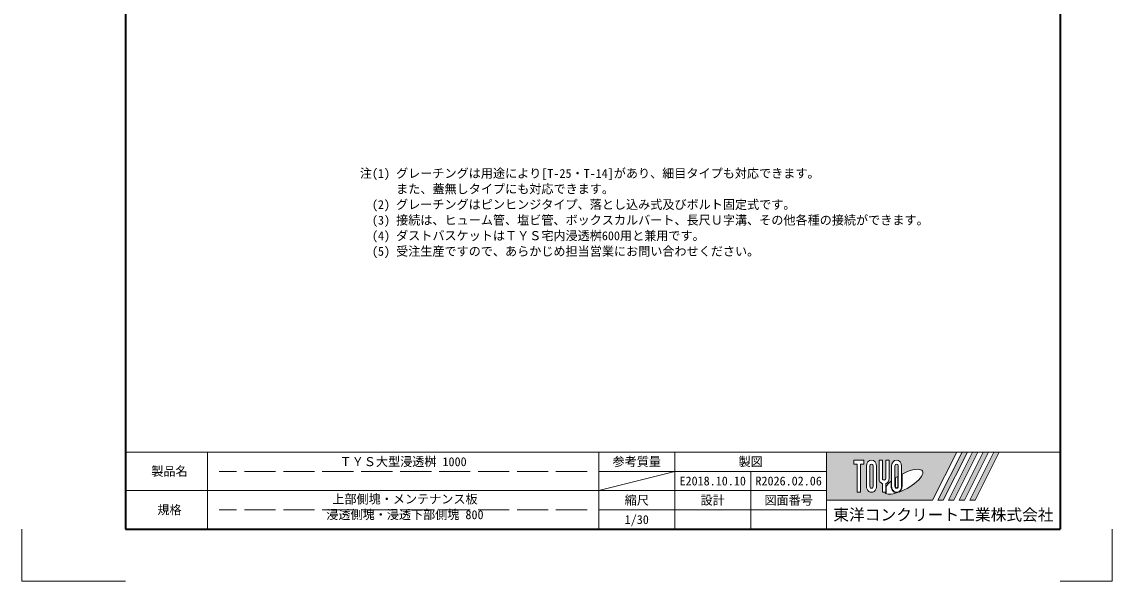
# Model space of a CAD drawing. Units: millimetres at full size, sheet at 1:30; details may follow other scales. Extents: x 19038 to 49388, y -43687 to -27642.
# Drawn here: x 43088 to 49388, y -43687 to -40457 of the extents above; entities that cross this region are included whole.
import ezdxf
from ezdxf.enums import TextEntityAlignment as Align

# ---------------------------------------------------------------- set-up
doc = ezdxf.new("R2010")
doc.units = ezdxf.units.MM
doc.header["$LTSCALE"] = 30
doc.linetypes.add('DASHED', pattern=[7.5, 6, -1.5])
for name, color, linetype, lineweight in [('0_2', 7, 'Continuous', 9), ('Defpoints_3', 7, 'Continuous', 13), ('図枠', 7, 'Continuous', 5)]:
    doc.layers.add(name, color=color, linetype=linetype, lineweight=lineweight)
doc.styles.add('ＭＳ ゴシック', font='')
doc.styles.get('ＭＳ ゴシック').set_extended_font_data('MS Gothic')

msp = doc.modelspace()

# ---------------------------------------------------------------- hatches: boundary and pattern name
at = {"layer": '図枠'}
h = msp.add_hatch(color=256, dxfattribs=at)
h.paths.add_polyline_path([(47737.99, -42941.21), (47737.99, -43219.65), (48350.56, -43219.65), (48489.78, -42941.21)])
edge = h.paths.add_edge_path(flags=16)
edge.add_ellipse((48182.75, -43112.61), major_axis=(109.09, 61.06), ratio=0.3471473, start_angle=-144.311216, end_angle=72.189903, ccw=False)
edge.add_ellipse((48142.35, -43138.97), major_axis=(0, 37.12), ratio=0.8463542, start_angle=-160.703457, end_angle=-90)
edge.add_line((48173.77, -43138.97), (48173.77, -43068.2))
edge = h.paths.add_edge_path(flags=16)
edge.add_ellipse((48142.35, -43021.88), major_axis=(0, 34.27), ratio=0.8463542, start_angle=-90, end_angle=90, ccw=False)
edge.add_line((48171.36, -43021.88), (48171.36, -43138.97))
edge.add_ellipse((48142.35, -43138.97), major_axis=(0, 34.27), ratio=0.8463542, start_angle=90, end_angle=-90, ccw=False)
edge.add_line((48113.35, -43138.97), (48113.35, -43021.88))
edge = h.paths.add_edge_path(flags=16)
edge.add_line((48152.02, -43021.88), (48152.02, -43138.97))
edge.add_ellipse((48142.35, -43138.97), major_axis=(0, 11.42), ratio=0.8463542, start_angle=90, end_angle=-90, ccw=False)
edge.add_line((48132.68, -43138.97), (48132.68, -43021.88))
edge.add_ellipse((48142.35, -43021.88), major_axis=(0, 11.42), ratio=0.8463542, start_angle=-90, end_angle=90, ccw=False)
edge = h.paths.add_edge_path(flags=16)
edge.add_line((48149.6, -43081.73), (48149.6, -43138.97))
edge.add_ellipse((48142.35, -43138.97), major_axis=(0, 8.57), ratio=0.8463542, start_angle=90, end_angle=-90, ccw=False)
edge.add_line((48135.1, -43138.97), (48135.1, -43091.1))
edge.add_ellipse((48182.75, -43112.61), major_axis=(109.09, 61.06), ratio=0.3471473, start_angle=107.791742, end_angle=126.471319, ccw=False)
edge = h.paths.add_edge_path(flags=16)
edge.add_line((48098.85, -42987.61), (48098.85, -43092.56))
edge.add_ellipse((48069.84, -43092.56), major_axis=(0, 34.27), ratio=0.8463542, start_angle=-163.341167, end_angle=-90, ccw=False)
edge.add_line((48079.51, -43124.87), (48079.51, -43173.24))
edge.add_line((48079.51, -43173.24), (48060.17, -43173.24))
edge.add_line((48060.17, -43173.24), (48060.17, -43124.87))
edge.add_ellipse((48069.84, -43092.56), major_axis=(0, 34.27), ratio=0.8463542, start_angle=90, end_angle=163.341167, ccw=False)
edge.add_line((48040.84, -43092.56), (48040.84, -42987.61))
edge.add_line((48040.84, -42987.61), (48060.17, -42987.61))
edge.add_line((48060.17, -42987.61), (48060.17, -43092.56))
edge.add_ellipse((48069.84, -43092.56), major_axis=(0, 11.42), ratio=0.8463542, start_angle=90, end_angle=-90)
edge.add_line((48079.51, -43092.56), (48079.51, -42987.61))
edge.add_line((48079.51, -42987.61), (48098.85, -42987.61))
edge = h.paths.add_edge_path(flags=16)
edge.add_line((48110.93, -43109.42), (48110.93, -43138.97))
edge.add_ellipse((48142.35, -43138.97), major_axis=(0, 37.12), ratio=0.8463542, start_angle=90, end_angle=-171.54427)
edge.add_ellipse((48182.75, -43112.61), major_axis=(109.09, 61.06), ratio=0.3471473, start_angle=-178.649536, end_angle=-148.292442, ccw=False)
edge.add_line((48075.34, -43176.1), (48081.93, -43176.1))
edge.add_line((48081.93, -43176.1), (48081.93, -43139.9))
edge.add_ellipse((48182.75, -43112.61), major_axis=(109.09, 61.06), ratio=0.3471473, start_angle=148.21912, end_angle=165.908122, ccw=False)
edge = h.paths.add_edge_path(flags=16)
edge.add_ellipse((47997.33, -43021.88), major_axis=(0, 34.27), ratio=0.8463542, start_angle=-90, end_angle=90, ccw=False)
edge.add_line((48026.34, -43021.88), (48026.34, -43138.97))
edge.add_ellipse((47997.33, -43138.97), major_axis=(0, 34.27), ratio=0.8463542, start_angle=90, end_angle=-90, ccw=False)
edge.add_line((47968.33, -43138.97), (47968.33, -43021.88))
edge = h.paths.add_edge_path(flags=16)
edge.add_line((48007, -43021.88), (48007, -43138.97))
edge.add_ellipse((47997.33, -43138.97), major_axis=(0, 11.42), ratio=0.8463542, start_angle=90, end_angle=-90, ccw=False)
edge.add_line((47987.66, -43138.97), (47987.66, -43021.88))
edge.add_ellipse((47997.33, -43021.88), major_axis=(0, 11.42), ratio=0.8463542, start_angle=-90, end_angle=90, ccw=False)
h.paths.add_polyline_path([(47953.83, -42987.61), (47953.83, -43010.46), (47934.49, -43010.46), (47934.49, -43173.24), (47915.15, -43173.24), (47915.15, -43010.46), (47895.82, -43010.46), (47895.82, -42987.61)], flags=16)
for points in [[(48381.19, -43219.65), (48411.81, -43219.65), (48551.03, -42941.21), (48520.4, -42941.21)], [(48612.29, -42941.21), (48581.66, -42941.21), (48442.44, -43219.65), (48473.07, -43219.65)], [(48673.54, -42941.21), (48642.92, -42941.21), (48503.7, -43219.65), (48534.33, -43219.65)], [(48734.8, -42941.21), (48704.17, -42941.21), (48564.95, -43219.65), (48595.58, -43219.65)]]:
    msp.add_hatch(color=256, dxfattribs=at).paths.add_polyline_path(points)

# ---------------------------------------------------------------- linework, layer by layer
at = {"layer": '0_2', "lineweight": 13}
msp.add_line((46421.74, -43163.96), (46860.49, -43052.58), dxfattribs=at)
at = {"layer": 'Defpoints_3'}
for p, q in [((43087.99, -43386.71), (43087.99, -43686.71)), ((49387.99, -43386.71), (49387.99, -43686.71)), ((43687.99, -43686.71), (43087.99, -43686.71)), ((49087.99, -43686.71), (49387.99, -43686.71))]:
    msp.add_line(p, q, dxfattribs=at)
at = {"layer": '図枠', "lineweight": 40}
for p, q in [((43687.99, -35076.71), (43687.99, -43386.71)), ((49087.99, -35076.71), (49087.99, -43386.71)), ((43687.99, -43386.71), (49087.99, -43386.71))]:
    msp.add_line(p, q, dxfattribs=at)
at = {"layer": '図枠', "lineweight": 13}
for p, q in [((49087.99, -42941.21), (43687.99, -42941.21)), ((44160.49, -43386.71), (44160.49, -42941.21)), ((46421.74, -43386.71), (46421.74, -42941.21)), ((46860.49, -43386.71), (46860.49, -42941.21)), ((47737.99, -43386.71), (47737.99, -42941.21)), ((47737.99, -43052.58), (46421.74, -43052.58)), ((47299.24, -43386.71), (47299.24, -43052.58)), ((47737.99, -43163.96), (43687.99, -43163.96)), ((47737.99, -43275.33), (46421.74, -43275.33))]:
    msp.add_line(p, q, dxfattribs=at)
at = {"layer": '図枠'}
for p, q in [((47737.99, -42941.21), (48489.78, -42941.21)), ((48489.78, -42941.21), (48350.56, -43219.65)), ((48520.4, -42941.21), (48381.19, -43219.65)), ((48551.03, -42941.21), (48411.81, -43219.65)), ((48581.66, -42941.21), (48442.44, -43219.65)), ((48612.29, -42941.21), (48473.07, -43219.65)), ((48642.92, -42941.21), (48503.7, -43219.65)), ((48520.4, -42941.21), (48551.03, -42941.21)), ((48673.54, -42941.21), (48534.33, -43219.65)), ((48704.17, -42941.21), (48564.95, -43219.65)), ((48581.66, -42941.21), (48612.29, -42941.21)), ((48734.8, -42941.21), (48595.58, -43219.65)), ((48642.92, -42941.21), (48673.54, -42941.21)), ((48704.17, -42941.21), (48734.8, -42941.21)), ((47895.82, -42987.61), (47895.82, -43010.46)), ((47895.82, -42987.61), (47953.83, -42987.61)), ((47915.15, -43010.46), (47895.82, -43010.46)), ((47915.15, -43010.46), (47915.15, -43173.24)), ((47934.49, -43010.46), (47934.49, -43173.24)), ((47953.83, -43010.46), (47934.49, -43010.46)), ((47953.83, -42987.61), (47953.83, -43010.46)), ((47968.33, -43021.88), (47968.33, -43138.97)), ((47987.66, -43138.97), (47987.66, -43021.88)), ((48007, -43021.88), (48007, -43138.97)), ((48026.34, -43138.97), (48026.34, -43021.88)), ((48040.84, -42987.61), (48060.17, -42987.61)), ((48040.84, -43092.56), (48040.84, -42987.61)), ((48060.17, -42987.61), (48060.17, -43092.56)), ((48079.51, -42987.61), (48098.85, -42987.61)), ((48079.51, -43092.56), (48079.51, -42987.61)), ((48098.85, -42987.61), (48098.85, -43092.56)), ((48113.35, -43021.88), (48113.35, -43138.97)), ((48132.68, -43138.97), (48132.68, -43021.88)), ((48152.02, -43021.88), (48152.02, -43138.97)), ((48171.36, -43138.97), (48171.36, -43021.88)), ((48135.1, -43138.97), (48135.1, -43091.1)), ((48149.6, -43081.73), (48149.6, -43138.97)), ((48173.77, -43138.97), (48173.77, -43068.2)), ((48060.17, -43124.87), (48060.17, -43173.24)), ((48079.51, -43124.87), (48079.51, -43173.24)), ((48081.93, -43139.9), (48081.93, -43176.1)), ((48110.93, -43109.42), (48110.93, -43138.97)), ((47934.49, -43173.24), (47915.15, -43173.24)), ((48079.51, -43173.24), (48060.17, -43173.24)), ((48075.34, -43176.1), (48081.93, -43176.1)), ((47737.99, -43219.65), (48350.56, -43219.65)), ((48381.19, -43219.65), (48411.81, -43219.65)), ((48442.44, -43219.65), (48473.07, -43219.65)), ((48503.7, -43219.65), (48534.33, -43219.65)), ((48564.95, -43219.65), (48595.58, -43219.65))]:
    msp.add_line(p, q, dxfattribs=at)
at = {"layer": '図枠', "linetype": 'DASHED', "lineweight": 9}
for p, q in [((46354.24, -43052.58), (44227.99, -43052.58)), ((46354.24, -43275.33), (44227.99, -43275.33))]:
    msp.add_line(p, q, dxfattribs=at)
at = {"layer": '図枠'}
for centre, major_axis, ratio, start_param, end_param in [((47997.33, -43021.88), (0, 34.27), 0.846354, 4.712389, 7.8539816), ((47997.33, -43021.88), (0, 11.42), 0.846354, 4.712389, 7.8539816), ((48142.35, -43021.88), (0, 34.27), 0.846354, 4.712389, 7.8539816), ((48142.35, -43021.88), (0, 11.42), 0.846354, 4.712389, 7.8539816), ((48182.75, -43112.61), (109.09, 61.06), 0.347147, 1.6817405, 1.8219833), ((48182.75, -43112.61), (109.09, 61.06), 0.347147, 4.2621853, 7.7429163), ((47997.33, -43138.97), (0, 34.27), 0.846354, 1.5707963, 4.712389), ((47997.33, -43138.97), (0, 11.42), 0.846354, 1.5707963, 4.712389), ((48069.84, -43092.56), (0, 34.27), 0.846354, 1.5707963, 2.8017557), ((48069.84, -43092.56), (0, 11.42), 0.846354, 1.5707963, 4.712389), ((48069.84, -43092.56), (0, 34.27), 0.846354, 3.4814296, 4.712389), ((48182.75, -43112.61), (109.09, 61.06), 0.347147, 2.0815197, 2.5155126), ((48142.35, -43138.97), (0, 37.12), 0.846354, 1.5707963, 3.3154679), ((48142.35, -43138.97), (0, 34.27), 0.846354, 1.5707963, 4.712389), ((48142.35, -43138.97), (0, 11.42), 0.846354, 1.5707963, 4.712389), ((48142.35, -43138.97), (0, 8.57), 0.846354, 1.5707963, 4.712389), ((48142.35, -43138.97), (0, 37.12), 0.846354, 3.5338438, 4.712389), ((48182.75, -43112.61), (109.09, 61.06), 0.347147, 3.2093975, 4.2004451)]:
    msp.add_ellipse(centre, major_axis=major_axis, ratio=ratio, start_param=start_param, end_param=end_param, dxfattribs=at)

# ---------------------------------------------------------------- texts
at = {"layer": '0_2', "style": 'ＭＳ ゴシック'}
for s, p in [('注(1) グレーチングは用途により[T-25・T-14]があり、細目タイプも対応できます。', (45041.05, -41306.75)), ('\u3000\u3000\u3000また、蓋無しタイプにも対応できます。', (45041.05, -41396.75)), ('  (2) グレーチングはピンヒンジタイプ、落とし込み式及びボルト固定式です。', (45041.05, -41486.75)), ('\u3000(3) 接続は、ヒューム管、塩ビ管、ボックスカルバート、長尺Ｕ字溝、その他各種の接続ができます。', (45041.05, -41576.75)), ('\u3000(4) ダストバスケットはＴＹＳ宅内浸透桝600用と兼用です。', (45041.05, -41666.75)), ('\u3000(5) 受注生産ですので、あらかじめ担当営業にお問い合わせください。', (45041.05, -41756.75))]:
    msp.add_text(s, height=51.27, dxfattribs=at).set_placement(p, align=Align.TOP_LEFT)
at = {"layer": '図枠', "style": 'ＭＳ ゴシック'}
for s, height, p in [('ＴＹＳ大型浸透桝 1000', 51.27, (45291.12, -42996.9)), ('参考質量', 51.27, (46641.12, -42996.9)), ('製図', 51.27, (47299.24, -42996.9)), ('製品名', 51.27, (43941.12, -43052.58)), ('E2018.10.10', 51.27, (47079.87, -43108.27)), ('R2026.02.06', 51.27, (47518.62, -43108.27)), ('縮尺', 51.27, (46641.12, -43219.65)), ('設計', 51.27, (47079.87, -43219.65)), ('図面番号', 51.27, (47518.62, -43219.65)), ('規格', 51.27, (43941.12, -43275.33)), ('東洋コンクリート工業株式会社', 66.65, (48412.99, -43303.18)), ('1/30', 51.27, (46641.12, -43331.02))]:
    msp.add_text(s, height=height, dxfattribs=at).set_placement(p, align=Align.MIDDLE_CENTER)
for s, p in [('上部側塊・メンテナンス板', (44882.12, -43187.27)), ('浸透側塊・浸透下部側塊 800', (44847.15, -43277.27))]:
    msp.add_text(s, height=51.27, dxfattribs=at).set_placement(p, align=Align.TOP_LEFT)

doc.saveas('drawing.dxf')
